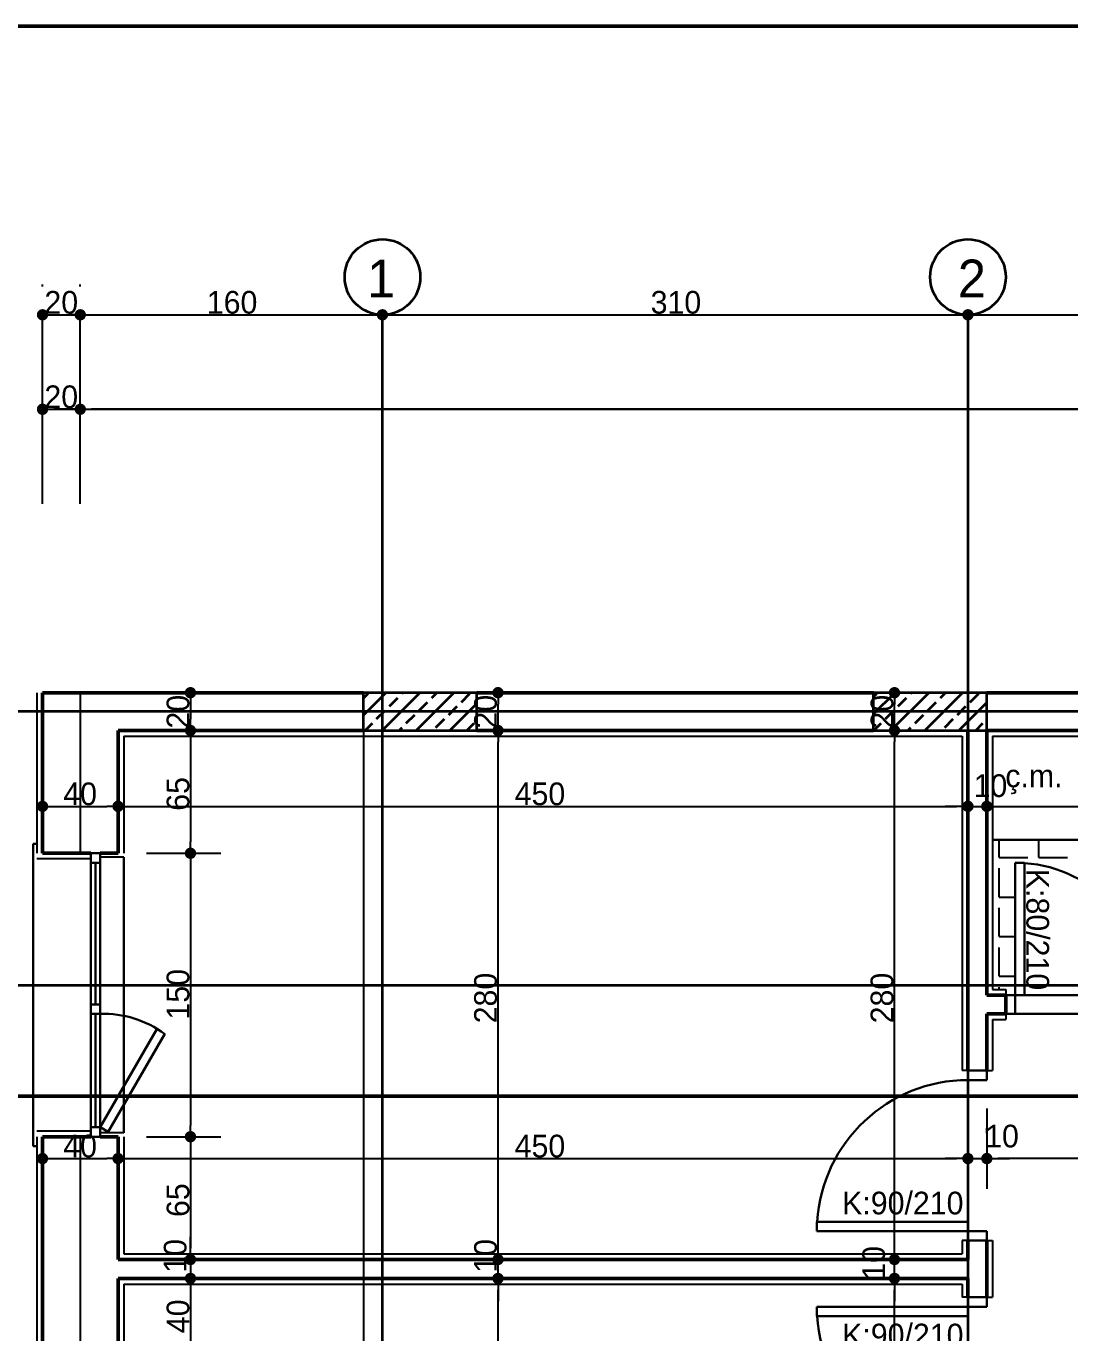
# Model space of a CAD drawing. Header units: millimetres. Extents: x 9537.41 to 9541.95, y -1431.78 to -1431.38.
# Drawn here: x 9538.7914 to 9538.9019, y -1431.5145 to -1431.3761 of the extents above; entities that cross this region are included whole.
import ezdxf

# ---------------------------------------------------------------- set-up
doc = ezdxf.new("R2010")
doc.units = ezdxf.units.MM
for name, pattern in [('ACAD_ISO02W100', [15, 12, -3]), ('ACAD_ISO03W100', [30, 12, -18]), ('ACAD_ISO04W100', [30, 24, -3, 0, -3]), ('ACAD_ISO06W100', [36, 24, -3, 0, -3, 0, -3, 0, -3])]:
    doc.linetypes.add(name, pattern=pattern)
for name, color, linetype, lineweight in [('aks', 6, 'Continuous', 35), ('duvar', 214, 'Continuous', 50), ('kapı-pencere', 140, 'Continuous', 30), ('karo', 206, 'Continuous', 25), ('kesit', 3, 'Continuous', 50), ('kolon', 6, 'Continuous', 35), ('lvb.mut.', 203, 'Continuous', 30), ('sıva', 203, 'Continuous', 25), ('yazı', 161, 'Continuous', 35), ('ölçü', 4, 'Continuous', 25)]:
    doc.layers.add(name, color=color, linetype=linetype, lineweight=lineweight)

msp = doc.modelspace()

# ---------------------------------------------------------------- linework, layer by layer
at = {"color": 0, "linetype": 'ByBlock', "lineweight": -2}
for p, q in [((9538.793751608944, -1431.406689333453), (9538.794351608944, -1431.406689333453)), ((9538.796551608944, -1431.406689333453), (9538.795951608945, -1431.406689333453)), ((9538.797751608945, -1431.406689333453), (9538.798351608944, -1431.406689333453)), ((9538.828551608944, -1431.406689333453), (9538.827951608944, -1431.406689333453)), ((9538.829751608944, -1431.406689333453), (9538.830351608944, -1431.406689333453)), ((9538.890551608943, -1431.406689333453), (9538.889951608944, -1431.406689333453)), ((9538.891751608944, -1431.406689333453), (9538.892351608943, -1431.406689333453)), ((9538.793751608944, -1431.416689333453), (9538.794351608944, -1431.416689333453)), ((9538.796551608944, -1431.416689333453), (9538.795951608945, -1431.416689333453)), ((9538.797751608945, -1431.416689333453), (9538.798351608944, -1431.416689333453)), ((9538.80882121777, -1431.447289333453), (9538.80882121777, -1431.447889333453)), ((9538.84138721066, -1431.447289333453), (9538.84138721066, -1431.447889333453)), ((9538.883372308328, -1431.447289333453), (9538.883372308328, -1431.447889333453)), ((9538.80882121777, -1431.450089333453), (9538.80882121777, -1431.449489333453)), ((9538.84138721066, -1431.450089333453), (9538.84138721066, -1431.449489333453)), ((9538.883372308328, -1431.450089333453), (9538.883372308328, -1431.449489333453)), ((9538.80882121777, -1431.451289333453), (9538.80882121777, -1431.451889333453)), ((9538.84138721066, -1431.451289333453), (9538.84138721066, -1431.451889333453)), ((9538.883372308328, -1431.451289333453), (9538.883372308328, -1431.451889333453)), ((9538.793751608944, -1431.458718633632), (9538.794351608944, -1431.458718633632)), ((9538.800551608943, -1431.458718633632), (9538.799951608944, -1431.458718633632)), ((9538.801751608944, -1431.458718633632), (9538.802351608943, -1431.458718633632)), ((9538.890551608943, -1431.458718633632), (9538.889951608944, -1431.458718633632)), ((9538.890551608943, -1431.458718633632), (9538.889951608944, -1431.458718633632)), ((9538.893751608945, -1431.458718633632), (9538.894351608944, -1431.458718633632)), ((9538.893751608945, -1431.458718633632), (9538.894351608944, -1431.458718633632)), ((9538.80882121777, -1431.463089333453), (9538.80882121777, -1431.462489333453)), ((9538.80882121777, -1431.464289333453), (9538.80882121777, -1431.464889333453)), ((9538.80882121777, -1431.493089333453), (9538.80882121777, -1431.492489333453)), ((9538.80882121777, -1431.494289333453), (9538.80882121777, -1431.494889333453)), ((9538.793751608944, -1431.496002336719), (9538.794351608944, -1431.496002336719)), ((9538.800551608943, -1431.496002336719), (9538.799951608944, -1431.496002336719)), ((9538.801751608944, -1431.496002336719), (9538.802351608943, -1431.496002336719)), ((9538.890551608943, -1431.496002336719), (9538.889951608944, -1431.496002336719)), ((9538.890551608943, -1431.496002336719), (9538.889951608944, -1431.496002336719)), ((9538.893751608945, -1431.496002336719), (9538.894351608944, -1431.496002336719)), ((9538.893751608945, -1431.496002336719), (9538.894351608944, -1431.496002336719)), ((9538.80882121777, -1431.506089333453), (9538.80882121777, -1431.505489333453)), ((9538.80882121777, -1431.506089333453), (9538.80882121777, -1431.505489333453)), ((9538.84138721066, -1431.506089333453), (9538.84138721066, -1431.505489333453)), ((9538.84138721066, -1431.506089333453), (9538.84138721066, -1431.505489333453)), ((9538.883372308328, -1431.506089333453), (9538.883372308328, -1431.505489333453)), ((9538.883372308328, -1431.506089333453), (9538.883372308328, -1431.505489333453)), ((9538.80882121777, -1431.509289333453), (9538.80882121777, -1431.509889333453)), ((9538.80882121777, -1431.509289333453), (9538.80882121777, -1431.509889333453)), ((9538.84138721066, -1431.509289333453), (9538.84138721066, -1431.509889333453)), ((9538.84138721066, -1431.509289333453), (9538.84138721066, -1431.509889333453)), ((9538.883372308328, -1431.509289333453), (9538.883372308328, -1431.509889333453)), ((9538.883372308328, -1431.509289333453), (9538.883372308328, -1431.509889333453))]:
    msp.add_line(p, q, dxfattribs=at)
at = {"color": 0, "linetype": 'ByBlock', "const_width": 0.0006000000000000001}
for points in [[(9538.793451608944, -1431.406689333453, 1), (9538.792851608943, -1431.406689333453, 1)], [(9538.797451608943, -1431.406689333453, 1), (9538.796851608944, -1431.406689333453, 1)], [(9538.796851608944, -1431.406689333453, 1), (9538.797451608943, -1431.406689333453, 1)], [(9538.829451608945, -1431.406689333453, 1), (9538.828851608943, -1431.406689333453, 1)], [(9538.828851608943, -1431.406689333453, 1), (9538.829451608945, -1431.406689333453, 1)], [(9538.891451608944, -1431.406689333453, 1), (9538.890851608943, -1431.406689333453, 1)], [(9538.890851608943, -1431.406689333453, 1), (9538.891451608944, -1431.406689333453, 1)], [(9538.793451608944, -1431.416689333453, 1), (9538.792851608943, -1431.416689333453, 1)], [(9538.796851608944, -1431.416689333453, 1), (9538.797451608943, -1431.416689333453, 1)], [(9538.797451608943, -1431.416689333453, 1), (9538.796851608944, -1431.416689333453, 1)], [(9538.80882121777, -1431.446989333453, 1), (9538.80882121777, -1431.446389333453, 1)], [(9538.84138721066, -1431.446989333453, 1), (9538.84138721066, -1431.446389333453, 1)], [(9538.883372308328, -1431.446989333453, 1), (9538.883372308328, -1431.446389333453, 1)], [(9538.80882121777, -1431.450989333453, 1), (9538.80882121777, -1431.450389333453, 1)], [(9538.80882121777, -1431.450389333453, 1), (9538.80882121777, -1431.450989333453, 1)], [(9538.84138721066, -1431.450389333453, 1), (9538.84138721066, -1431.450989333453, 1)], [(9538.84138721066, -1431.450989333453, 1), (9538.84138721066, -1431.450389333453, 1)], [(9538.883372308328, -1431.450389333453, 1), (9538.883372308328, -1431.450989333453, 1)], [(9538.883372308328, -1431.450989333453, 1), (9538.883372308328, -1431.450389333453, 1)], [(9538.793451608944, -1431.458718633632, 1), (9538.792851608943, -1431.458718633632, 1)], [(9538.801451608944, -1431.458718633632, 1), (9538.800851608945, -1431.458718633632, 1)], [(9538.800851608945, -1431.458718633632, 1), (9538.801451608944, -1431.458718633632, 1)], [(9538.890851608943, -1431.458718633632, 1), (9538.891451608944, -1431.458718633632, 1)], [(9538.890851608943, -1431.458718633632, 1), (9538.891451608944, -1431.458718633632, 1)], [(9538.893451608945, -1431.458718633632, 1), (9538.892851608944, -1431.458718633632, 1)], [(9538.893451608945, -1431.458718633632, 1), (9538.892851608944, -1431.458718633632, 1)], [(9538.80882121777, -1431.463989333453, 1), (9538.80882121777, -1431.463389333453, 1)], [(9538.80882121777, -1431.463389333453, 1), (9538.80882121777, -1431.463989333453, 1)], [(9538.80882121777, -1431.493989333453, 1), (9538.80882121777, -1431.493389333453, 1)], [(9538.80882121777, -1431.493389333453, 1), (9538.80882121777, -1431.493989333453, 1)], [(9538.793451608944, -1431.496002336719, 1), (9538.792851608943, -1431.496002336719, 1)], [(9538.801451608944, -1431.496002336719, 1), (9538.800851608945, -1431.496002336719, 1)], [(9538.800851608945, -1431.496002336719, 1), (9538.801451608944, -1431.496002336719, 1)], [(9538.890851608943, -1431.496002336719, 1), (9538.891451608944, -1431.496002336719, 1)], [(9538.890851608943, -1431.496002336719, 1), (9538.891451608944, -1431.496002336719, 1)], [(9538.893451608945, -1431.496002336719, 1), (9538.892851608944, -1431.496002336719, 1)], [(9538.893451608945, -1431.496002336719, 1), (9538.892851608944, -1431.496002336719, 1)], [(9538.80882121777, -1431.506389333453, 1), (9538.80882121777, -1431.506989333453, 1)], [(9538.80882121777, -1431.506389333453, 1), (9538.80882121777, -1431.506989333453, 1)], [(9538.84138721066, -1431.506389333453, 1), (9538.84138721066, -1431.506989333453, 1)], [(9538.84138721066, -1431.506389333453, 1), (9538.84138721066, -1431.506989333453, 1)], [(9538.883372308328, -1431.506389333453, 1), (9538.883372308328, -1431.506989333453, 1)], [(9538.883372308328, -1431.506389333453, 1), (9538.883372308328, -1431.506989333453, 1)], [(9538.80882121777, -1431.508989333453, 1), (9538.80882121777, -1431.508389333453, 1)], [(9538.80882121777, -1431.508989333453, 1), (9538.80882121777, -1431.508389333453, 1)], [(9538.84138721066, -1431.508989333453, 1), (9538.84138721066, -1431.508389333453, 1)], [(9538.84138721066, -1431.508989333453, 1), (9538.84138721066, -1431.508389333453, 1)], [(9538.883372308328, -1431.508989333453, 1), (9538.883372308328, -1431.508389333453, 1)], [(9538.883372308328, -1431.508989333453, 1), (9538.883372308328, -1431.508389333453, 1)]]:
    msp.add_lwpolyline(points, format="xyb", close=True, dxfattribs=at)
at = {"layer": 'aks', "linetype": 'ACAD_ISO06W100'}
for p, q in [((9538.829151608945, -1431.684689333453), (9538.829151608945, -1431.406689333453)), ((9538.891151608945, -1431.406689333453), (9538.891151608945, -1431.684689333453)), ((9539.291151608944, -1431.448689333453), (9538.719151608944, -1431.448689333453)), ((9539.291151608944, -1431.477689333453), (9538.719151608944, -1431.477689333453))]:
    msp.add_line(p, q, dxfattribs=at)
at = {"layer": 'duvar'}
for p, q in [((9538.687504874286, -1431.376132301478), (9539.323946646715, -1431.376132301478)), ((9538.793151608945, -1431.446689333453), (9538.793151608945, -1431.463689333453)), ((9538.793151608945, -1431.446689333453), (9538.827151608944, -1431.446689333453)), ((9538.839151608943, -1431.446689333453), (9538.881151608944, -1431.446689333453)), ((9538.893151608943, -1431.446689333453), (9538.956151608943, -1431.446689333453)), ((9538.801151608945, -1431.450689333453), (9538.827151608944, -1431.450689333453)), ((9538.801151608945, -1431.450689333453), (9538.801151608945, -1431.463689333453)), ((9538.839151608943, -1431.450689333453), (9538.881151608944, -1431.450689333453)), ((9538.891151608945, -1431.450689333453), (9538.891151608945, -1431.486689333453)), ((9538.893151608943, -1431.450689333453), (9538.929151608943, -1431.450689333453)), ((9538.893151608943, -1431.450689333453), (9538.893151608943, -1431.478689333453)), ((9538.798251608943, -1431.463689333453), (9538.793151608945, -1431.463689333453)), ((9538.799251608943, -1431.463689333453), (9538.801151608945, -1431.463689333453)), ((9538.893151608943, -1431.478689333453), (9538.895151608944, -1431.478689333453)), ((9538.895151608944, -1431.478689333453), (9538.895151608944, -1431.480689333453)), ((9538.893151608943, -1431.480689333453), (9538.893151608943, -1431.486689333453)), ((9538.893151608943, -1431.480689333453), (9538.895151608944, -1431.480689333453)), ((9538.798251608943, -1431.493689333453), (9538.793151608945, -1431.493689333453)), ((9538.793151608945, -1431.493689333453), (9538.793151608945, -1431.516689333453)), ((9538.801151608945, -1431.493689333453), (9538.799251608943, -1431.493689333453)), ((9538.801151608945, -1431.493689333453), (9538.801151608945, -1431.506689333453)), ((9538.891151608945, -1431.504689333453), (9538.891151608945, -1431.506689333453)), ((9538.893151608943, -1431.504689333453), (9538.893151608943, -1431.510689333453)), ((9538.801151608945, -1431.506689333453), (9538.891151608945, -1431.506689333453)), ((9538.801151608945, -1431.508689333453), (9538.801151608945, -1431.516689333453)), ((9538.801151608945, -1431.508689333453), (9538.891151608945, -1431.508689333453)), ((9538.891151608945, -1431.508689333453), (9538.891151608945, -1431.510689333453))]:
    msp.add_line(p, q, dxfattribs=at)
at = {"layer": 'kapı-pencere'}
for p, q in [((9538.792551608944, -1431.462689333453), (9538.792151608945, -1431.462689333453)), ((9538.792151608945, -1431.494689333453), (9538.792151608945, -1431.462689333453)), ((9538.799251608943, -1431.463689333453), (9538.798251608943, -1431.463689333453)), ((9538.798251608943, -1431.463689333453), (9538.798251608943, -1431.464689333453)), ((9538.798251608943, -1431.479689333453), (9538.798251608943, -1431.463689333453)), ((9538.798251608943, -1431.464689333453), (9538.799251608943, -1431.464689333453)), ((9538.798751608943, -1431.464689333453), (9538.798751608943, -1431.479689333453)), ((9538.799251608943, -1431.464689333453), (9538.799251608943, -1431.463689333453)), ((9538.799251608943, -1431.463689333453), (9538.799251608943, -1431.479689333453)), ((9538.801751608944, -1431.493289333453), (9538.801751608944, -1431.464089333453)), ((9538.897151608944, -1431.464689333453), (9538.896151608944, -1431.464689333453)), ((9538.896151608944, -1431.464689333453), (9538.896151608944, -1431.478689333453)), ((9538.897151608944, -1431.478689333453), (9538.897151608944, -1431.464689333453)), ((9538.799251608943, -1431.479689333453), (9538.798251608943, -1431.479689333453)), ((9538.798251608943, -1431.479689333453), (9538.798251608943, -1431.480689333453)), ((9538.799251608943, -1431.480689333453), (9538.799251608943, -1431.479689333453)), ((9538.895151608944, -1431.478689333453), (9538.895151608944, -1431.480689333453)), ((9538.896151608944, -1431.478689333453), (9538.895151608944, -1431.478689333453)), ((9538.895151608944, -1431.478689333453), (9538.895151608944, -1431.480689333453)), ((9538.897151608944, -1431.478689333453), (9538.896151608944, -1431.478689333453)), ((9538.896151608944, -1431.480689333453), (9538.896151608944, -1431.478689333453)), ((9538.896151608944, -1431.478689333453), (9538.897151608944, -1431.478689333453)), ((9538.897151608944, -1431.478689333453), (9538.910151608945, -1431.478689333453)), ((9538.798251608943, -1431.480689333453), (9538.799251608943, -1431.480689333453)), ((9538.798251608943, -1431.492689333453), (9538.798251608943, -1431.480689333453)), ((9538.798751608943, -1431.480689333453), (9538.798751608943, -1431.492689333453)), ((9538.799251608943, -1431.480689333453), (9538.799251608943, -1431.492689333453)), ((9538.895151608944, -1431.480689333453), (9538.896151608944, -1431.480689333453)), ((9538.895151608944, -1431.480689333453), (9538.896151608944, -1431.480689333453)), ((9538.896151608944, -1431.480689333453), (9538.910151608945, -1431.480689333453)), ((9538.893151608943, -1431.486689333453), (9538.891151608945, -1431.486689333453)), ((9538.891151608945, -1431.486689333453), (9538.891151608945, -1431.487689333453)), ((9538.893151608943, -1431.487689333453), (9538.893151608943, -1431.486689333453)), ((9538.891151608945, -1431.487689333453), (9538.893151608943, -1431.487689333453)), ((9538.799251608943, -1431.492689333453), (9538.798251608943, -1431.492689333453)), ((9538.798251608943, -1431.492689333453), (9538.798251608943, -1431.493689333453)), ((9538.798251608943, -1431.493689333453), (9538.799251608943, -1431.493689333453)), ((9538.799251608943, -1431.493689333453), (9538.799251608943, -1431.492689333453)), ((9538.792551608944, -1431.494689333453), (9538.792151608945, -1431.494689333453)), ((9538.891151608945, -1431.502689333453), (9538.875151608943, -1431.502689333453)), ((9538.875151608943, -1431.502689333453), (9538.875151608943, -1431.503689333453)), ((9538.891151608945, -1431.503689333453), (9538.891151608945, -1431.502689333453)), ((9538.875151608943, -1431.503689333453), (9538.891151608945, -1431.503689333453)), ((9538.893151608943, -1431.503689333453), (9538.891151608945, -1431.503689333453)), ((9538.891151608945, -1431.503689333453), (9538.891151608945, -1431.504689333453)), ((9538.891151608945, -1431.504689333453), (9538.893151608943, -1431.504689333453)), ((9538.893151608943, -1431.504689333453), (9538.893151608943, -1431.503689333453)), ((9538.875151608943, -1431.511689333453), (9538.891151608945, -1431.511689333453)), ((9538.875151608943, -1431.512689333453), (9538.875151608943, -1431.511689333453)), ((9538.891151608945, -1431.510689333453), (9538.893151608943, -1431.510689333453)), ((9538.891151608945, -1431.511689333453), (9538.891151608945, -1431.510689333453)), ((9538.891151608945, -1431.511689333453), (9538.891151608945, -1431.512689333453)), ((9538.893151608943, -1431.511689333453), (9538.891151608945, -1431.511689333453)), ((9538.893151608943, -1431.510689333453), (9538.893151608943, -1431.511689333453)), ((9538.891151608945, -1431.512689333453), (9538.875151608943, -1431.512689333453))]:
    msp.add_line(p, q, dxfattribs=at)
at = {"layer": 'kapı-pencere', "linetype": 'ACAD_ISO02W100'}
for p, q in [((9538.799251608943, -1431.492689333453), (9538.805251608945, -1431.482297028608)), ((9538.806117634347, -1431.482797028608), (9538.800117634348, -1431.493189333453)), ((9538.800117634348, -1431.493189333453), (9538.799251608943, -1431.492689333453))]:
    msp.add_line(p, q, dxfattribs=at)
at = {"layer": 'kapı-pencere'}
for centre, radius, start, end in [((9538.896151608944, -1431.478689333453), 0.014, 0, 85.90395649116874), ((9538.891151608945, -1431.503689333453), 0.016, 90, 176.4166783174569), ((9538.891151608945, -1431.511689333453), 0.016, 183.5833216825431, 270)]:
    msp.add_arc(centre, radius, start, end, dxfattribs=at)
at = {"layer": 'kapı-pencere', "linetype": 'ACAD_ISO02W100'}
msp.add_arc((9538.79964963505, -1431.491448268697), 0.01076629520126335, 53.19432117699767, 92.11868719867583, dxfattribs=at)
at = {"layer": 'karo'}
for p, q in [((9538.894458435938, -1431.464131876783), (9538.894458435938, -1431.462277454425)), ((9538.898649435938, -1431.464131876783), (9538.898649435938, -1431.462277454425)), ((9538.894458435938, -1431.464131876783), (9538.897506435938, -1431.464131876783)), ((9538.898649435938, -1431.464131876783), (9538.901697435938, -1431.464131876783)), ((9538.894458435938, -1431.468322876783), (9538.894458435938, -1431.465274876783)), ((9538.894458435938, -1431.468322876783), (9538.896151608944, -1431.468322876783)), ((9538.894458435938, -1431.472513876783), (9538.894458435938, -1431.469465876783)), ((9538.894458435938, -1431.472513876783), (9538.896151608944, -1431.472513876783)), ((9538.894458435938, -1431.476704876783), (9538.894458435938, -1431.473656876783)), ((9538.894458435938, -1431.476704876783), (9538.896151608944, -1431.476704876783)), ((9538.894458435938, -1431.478089333453), (9538.894458435938, -1431.477847876783))]:
    msp.add_line(p, q, dxfattribs=at)
at = {"layer": 'kesit', "linetype": 'ACAD_ISO04W100'}
msp.add_line((9538.771432267456, -1431.489415038047), (9539.240706279332, -1431.489415038047), dxfattribs=at)
at = {"layer": 'kolon'}
for p, q in [((9538.839151608943, -1431.446689333453), (9538.827151608944, -1431.446689333453)), ((9538.827151608944, -1431.450689333453), (9538.827151608944, -1431.446689333453)), ((9538.827151608944, -1431.449057784134), (9538.829520059626, -1431.446689333453)), ((9538.829112162073, -1431.450689333453), (9538.833112162074, -1431.446689333453)), ((9538.831227485045, -1431.446777959258), (9538.831316110849, -1431.446689333453)), ((9538.832704264521, -1431.450689333453), (9538.836704264522, -1431.446689333453)), ((9538.834370574687, -1431.447226972064), (9538.834908213297, -1431.446689333453)), ((9538.839151608943, -1431.450689333453), (9538.839151608943, -1431.446689333453)), ((9538.893151608943, -1431.446689333453), (9538.881151608944, -1431.446689333453)), ((9538.881151608944, -1431.450689333453), (9538.881151608944, -1431.446689333453)), ((9538.881151608944, -1431.448939320861), (9538.883401596351, -1431.446689333453)), ((9538.8829936988, -1431.450689333453), (9538.8869936988, -1431.446689333453)), ((9538.88510902177, -1431.446777959258), (9538.885197647576, -1431.446689333453)), ((9538.886585801249, -1431.450689333453), (9538.890585801248, -1431.446689333453)), ((9538.888252111414, -1431.447226972064), (9538.888789750024, -1431.446689333453)), ((9538.893151608943, -1431.450689333453), (9538.893151608943, -1431.446689333453)), ((9538.827151608944, -1431.44726173291), (9538.827635382597, -1431.446777959258)), ((9538.829880446627, -1431.448124997676), (9538.830778472238, -1431.447226972064)), ((9538.833023536268, -1431.448574010482), (9538.833921561882, -1431.44767598487)), ((9538.836166625912, -1431.449023023288), (9538.837064651523, -1431.448124997676)), ((9538.83629636697, -1431.450689333453), (9538.839151608943, -1431.44783409148)), ((9538.83751366433, -1431.44767598487), (9538.838411689941, -1431.446777959258)), ((9538.881151608944, -1431.447143269636), (9538.881516919322, -1431.446777959258)), ((9538.883761983352, -1431.448124997676), (9538.884660008966, -1431.447226972064)), ((9538.886905072995, -1431.448574010482), (9538.887803098607, -1431.44767598487)), ((9538.890048162637, -1431.449023023288), (9538.89094618825, -1431.448124997676)), ((9538.890177903697, -1431.450689333453), (9538.893151608943, -1431.447715628206)), ((9538.891395201055, -1431.44767598487), (9538.892293226667, -1431.446777959258)), ((9538.828533408208, -1431.449472036094), (9538.82943143382, -1431.448574010482)), ((9538.83167649785, -1431.4499210489), (9538.832574523463, -1431.449023023288)), ((9538.834819587493, -1431.450370061707), (9538.835717613105, -1431.449472036094)), ((9538.882414944934, -1431.449472036094), (9538.883312970547, -1431.448574010482)), ((9538.885558034577, -1431.4499210489), (9538.886456060189, -1431.449023023288)), ((9538.888701124219, -1431.450370061707), (9538.889599149832, -1431.449472036094)), ((9538.827151608944, -1431.450689333453), (9538.839151608943, -1431.450689333453)), ((9538.82731611085, -1431.450689333453), (9538.828084395402, -1431.4499210489)), ((9538.830908213298, -1431.450689333453), (9538.831227485045, -1431.450370061707)), ((9538.838092418195, -1431.450689333453), (9538.838860702748, -1431.4499210489)), ((9538.881151608944, -1431.450689333453), (9538.893151608943, -1431.450689333453)), ((9538.881197647575, -1431.450689333453), (9538.881965932129, -1431.4499210489)), ((9538.884789750024, -1431.450689333453), (9538.88510902177, -1431.450370061707)), ((9538.89197395492, -1431.450689333453), (9538.892742239474, -1431.4499210489))]:
    msp.add_line(p, q, dxfattribs=at)
for centre in [(9538.829151608945, -1431.402689333453), (9538.891151608945, -1431.402689333453)]:
    msp.add_circle(centre, 0.004, dxfattribs=at)
at = {"layer": 'lvb.mut.'}
msp.add_line((9538.893751608945, -1431.462277454425), (9538.914063654376, -1431.462277454425), dxfattribs=at)
at = {"layer": 'sıva'}
for p, q in [((9538.792551608944, -1431.446689333453), (9538.792551608944, -1431.463689333453)), ((9538.801751608944, -1431.451289333453), (9538.801751608944, -1431.463689333453)), ((9538.801751608944, -1431.451289333453), (9538.890551608943, -1431.451289333453)), ((9538.890551608943, -1431.451289333453), (9538.890551608943, -1431.486689333453)), ((9538.893751608945, -1431.451289333453), (9538.893751608945, -1431.478089333453)), ((9538.893751608945, -1431.451289333453), (9538.928551608944, -1431.451289333453)), ((9538.798251608943, -1431.464289333453), (9538.792551608944, -1431.464289333453)), ((9538.801751608944, -1431.464089333453), (9538.799251608943, -1431.464089333453)), ((9538.893751608945, -1431.478089333453), (9538.895151608944, -1431.478089333453)), ((9538.895151608944, -1431.478089333453), (9538.895151608944, -1431.478689333453)), ((9538.893751608945, -1431.481289333453), (9538.893751608945, -1431.486689333453)), ((9538.893751608945, -1431.481289333453), (9538.895151608944, -1431.481289333453)), ((9538.895151608944, -1431.480689333453), (9538.895151608944, -1431.481289333453)), ((9538.891151608945, -1431.486689333453), (9538.890551608943, -1431.486689333453)), ((9538.893151608943, -1431.486689333453), (9538.893751608945, -1431.486689333453)), ((9538.798251608943, -1431.493089333453), (9538.792551608944, -1431.493089333453)), ((9538.792551608944, -1431.493689333453), (9538.792551608944, -1431.516689333453)), ((9538.801751608944, -1431.493289333453), (9538.799251608943, -1431.493289333453)), ((9538.801751608944, -1431.493689333453), (9538.801751608944, -1431.506089333453)), ((9538.891151608945, -1431.504689333453), (9538.890551608943, -1431.504689333453)), ((9538.890551608943, -1431.504689333453), (9538.890551608943, -1431.506089333453)), ((9538.893151608943, -1431.504689333453), (9538.893751608945, -1431.504689333453)), ((9538.893751608945, -1431.504689333453), (9538.893751608945, -1431.510689333453)), ((9538.801751608944, -1431.506089333453), (9538.890551608943, -1431.506089333453)), ((9538.801751608944, -1431.509289333453), (9538.890551608943, -1431.509289333453)), ((9538.801751608944, -1431.509289333453), (9538.801751608944, -1431.516689333453)), ((9538.890551608943, -1431.509289333453), (9538.890551608943, -1431.510689333453)), ((9538.891151608945, -1431.510689333453), (9538.890551608943, -1431.510689333453)), ((9538.893151608943, -1431.510689333453), (9538.893751608945, -1431.510689333453))]:
    msp.add_line(p, q, dxfattribs=at)
at = {"layer": 'sıva', "linetype": 'ACAD_ISO03W100'}
for p, q in [((9538.797151608944, -1431.446689333453), (9538.797151608944, -1431.463689333453)), ((9538.827151608944, -1431.450689333453), (9538.827151608944, -1431.568689333453)), ((9538.797151608944, -1431.493689333453), (9538.797151608944, -1431.516689333453))]:
    msp.add_line(p, q, dxfattribs=at)
at = {"layer": 'ölçü'}
for p, q in [((9538.793151608945, -1431.403689333453), (9538.793151608945, -1431.403489333453)), ((9538.797151608944, -1431.403689333453), (9538.797151608944, -1431.403489333453)), ((9538.797151608944, -1431.403689333453), (9538.797151608944, -1431.403489333453)), ((9538.829151608945, -1431.403689333453), (9538.829151608945, -1431.403489333453)), ((9538.829151608945, -1431.403689333453), (9538.829151608945, -1431.403489333453)), ((9538.891151608945, -1431.403689333453), (9538.891151608945, -1431.403489333453)), ((9538.891151608945, -1431.403689333453), (9538.891151608945, -1431.403489333453)), ((9538.793151608945, -1431.406689333453), (9539.217151608944, -1431.406689333453)), ((9538.793151608945, -1431.426689333453), (9538.793151608945, -1431.406689333453)), ((9538.794351608944, -1431.406689333453), (9538.795951608945, -1431.406689333453)), ((9538.797151608944, -1431.426689333453), (9538.797151608944, -1431.406689333453)), ((9538.798351608944, -1431.406689333453), (9538.827951608944, -1431.406689333453)), ((9538.830351608944, -1431.406689333453), (9538.889951608944, -1431.406689333453)), ((9538.892351608943, -1431.406689333453), (9538.941951608944, -1431.406689333453)), ((9538.793151608945, -1431.413689333453), (9538.793151608945, -1431.413489333453)), ((9538.797151608944, -1431.413689333453), (9538.797151608944, -1431.413489333453)), ((9538.797151608944, -1431.413689333453), (9538.797151608944, -1431.413489333453)), ((9538.793151608945, -1431.416689333453), (9539.217151608944, -1431.416689333453)), ((9538.795951608945, -1431.416689333453), (9538.794351608944, -1431.416689333453)), ((9539.211951608944, -1431.416689333453), (9538.798351608944, -1431.416689333453)), ((9538.80582121777, -1431.446689333453), (9538.805621217769, -1431.446689333453)), ((9538.84438721066, -1431.446689333453), (9538.844587210659, -1431.446689333453)), ((9538.88040159635, -1431.446689333453), (9538.880172308329, -1431.446689333453)), ((9538.80882121777, -1431.447889333453), (9538.80882121777, -1431.449489333453)), ((9538.84138721066, -1431.449489333453), (9538.84138721066, -1431.447889333453)), ((9538.883372308328, -1431.449489333453), (9538.883372308328, -1431.447889333453)), ((9538.80582121777, -1431.450689333453), (9538.805621217769, -1431.450689333453)), ((9538.80582121777, -1431.450689333453), (9538.805621217769, -1431.450689333453)), ((9538.84438721066, -1431.450689333453), (9538.844587210659, -1431.450689333453)), ((9538.84438721066, -1431.450689333453), (9538.844587210659, -1431.450689333453)), ((9538.88037230833, -1431.450689333453), (9538.880172308329, -1431.450689333453)), ((9538.88037230833, -1431.450689333453), (9538.880172308329, -1431.450689333453)), ((9538.80882121777, -1431.451889333453), (9538.80882121777, -1431.462489333453)), ((9538.84138721066, -1431.505489333453), (9538.84138721066, -1431.451889333453)), ((9538.883372308328, -1431.505489333453), (9538.883372308328, -1431.451889333453)), ((9538.793151608945, -1431.455718633632), (9538.793151608945, -1431.455518633632)), ((9538.801151608945, -1431.455718633632), (9538.801151608945, -1431.455518633632)), ((9538.801151608945, -1431.455718633632), (9538.801151608945, -1431.455518633632)), ((9538.891151608945, -1431.455718633632), (9538.891151608945, -1431.455518633632)), ((9538.891151608945, -1431.455718633632), (9538.891151608945, -1431.455518633632)), ((9538.893151608943, -1431.455718633632), (9538.893151608943, -1431.455518633632)), ((9538.893151608943, -1431.455718633632), (9538.893151608943, -1431.455518633632)), ((9538.794351608944, -1431.458718633632), (9538.799951608944, -1431.458718633632)), ((9538.802351608943, -1431.458718633632), (9538.889951608944, -1431.458718633632)), ((9538.889951608944, -1431.458718633632), (9538.888751608943, -1431.458718633632)), ((9538.891151608945, -1431.458718633632), (9538.893151608943, -1431.458718633632)), ((9538.894351608944, -1431.458718633632), (9538.895551608945, -1431.458718633632)), ((9538.894351608944, -1431.458718633632), (9538.927951608945, -1431.458718633632)), ((9538.804151608943, -1431.463689333453), (9538.81202121777, -1431.463689333453)), ((9538.804151608943, -1431.463689333453), (9538.81202121777, -1431.463689333453)), ((9538.80882121777, -1431.464889333453), (9538.80882121777, -1431.492489333453)), ((9538.893151608943, -1431.490689333453), (9538.893151608943, -1431.499202336719)), ((9538.804151608943, -1431.493689333453), (9538.81202121777, -1431.493689333453)), ((9538.804151608943, -1431.493689333453), (9538.81202121777, -1431.493689333453)), ((9538.891151608945, -1431.493002336719), (9538.891151608945, -1431.492802336719)), ((9538.891151608945, -1431.493002336719), (9538.891151608945, -1431.492802336719)), ((9538.893151608943, -1431.493302336719), (9538.893151608943, -1431.492802336719)), ((9538.80882121777, -1431.494889333453), (9538.80882121777, -1431.505489333453)), ((9538.794351608944, -1431.496002336719), (9538.799951608944, -1431.496002336719)), ((9538.802351608943, -1431.496002336719), (9538.889951608944, -1431.496002336719)), ((9538.889951608944, -1431.496002336719), (9538.888751608943, -1431.496002336719)), ((9538.891151608945, -1431.496002336719), (9538.893151608943, -1431.496002336719)), ((9538.913951608944, -1431.496002336719), (9538.894351608944, -1431.496002336719)), ((9538.894351608944, -1431.496002336719), (9538.895551608945, -1431.496002336719)), ((9538.793151608945, -1431.497891454383), (9538.793151608945, -1431.499202336719)), ((9538.801151608945, -1431.497891454383), (9538.801151608945, -1431.499202336719)), ((9538.801151608945, -1431.497891454383), (9538.801151608945, -1431.499202336719)), ((9538.80882121777, -1431.505489333453), (9538.80882121777, -1431.504289333453)), ((9538.84138721066, -1431.505489333453), (9538.84138721066, -1431.504289333453)), ((9538.883372308328, -1431.505489333453), (9538.883372308328, -1431.504289333453)), ((9538.80582121777, -1431.506689333453), (9538.805621217769, -1431.506689333453)), ((9538.80582121777, -1431.506689333453), (9538.805621217769, -1431.506689333453)), ((9538.80882121777, -1431.506689333453), (9538.80882121777, -1431.508689333453)), ((9538.838387210659, -1431.506689333453), (9538.838187210658, -1431.506689333453)), ((9538.838387210659, -1431.506689333453), (9538.838187210658, -1431.506689333453)), ((9538.84138721066, -1431.508689333453), (9538.84138721066, -1431.506689333453)), ((9538.88037230833, -1431.506689333453), (9538.880172308329, -1431.506689333453)), ((9538.88037230833, -1431.506689333453), (9538.880172308329, -1431.506689333453)), ((9538.883372308328, -1431.508689333453), (9538.883372308328, -1431.506689333453)), ((9538.80582121777, -1431.508689333453), (9538.805621217769, -1431.508689333453)), ((9538.80582121777, -1431.508689333453), (9538.805621217769, -1431.508689333453)), ((9538.838387210659, -1431.508689333453), (9538.838187210658, -1431.508689333453)), ((9538.838387210659, -1431.508689333453), (9538.838187210658, -1431.508689333453)), ((9538.88037230833, -1431.508689333453), (9538.880172308329, -1431.508689333453)), ((9538.88037230833, -1431.508689333453), (9538.880172308329, -1431.508689333453)), ((9538.80882121777, -1431.509889333453), (9538.80882121777, -1431.511089333453)), ((9538.80882121777, -1431.509889333453), (9538.80882121777, -1431.515489333453)), ((9538.84138721066, -1431.567489333453), (9538.84138721066, -1431.509889333453)), ((9538.84138721066, -1431.509889333453), (9538.84138721066, -1431.511089333453)), ((9538.883372308328, -1431.601489333453), (9538.883372308328, -1431.509889333453)), ((9538.883372308328, -1431.509889333453), (9538.883372308328, -1431.511089333453))]:
    msp.add_line(p, q, dxfattribs=at)

# ---------------------------------------------------------------- texts
at = {"layer": 'yazı'}
for s, height, p in [('1', 0.004, (9538.827516366848, -1431.404844834525)), ('2', 0.004, (9538.890081615586, -1431.404844834525)), ('ç.m.', 0.0024, (9538.89511079353, -1431.456694984422)), ('K:90/210', 0.0024, (9538.877831100883, -1431.501909536174)), ('K:90/210', 0.0024, (9538.877831100883, -1431.515881243206))]:
    msp.add_text(s, height=height, dxfattribs=at).set_placement(p)
msp.add_text('K:80/210', height=0.002400000000000001, rotation=270, dxfattribs=at).set_placement((9538.897337825623, -1431.465332580911))
at = {"layer": 'ölçü'}
for s, p in [('20', (9538.793351608943, -1431.406564333453)), ('160', (9538.810551608944, -1431.406564333453)), ('310', (9538.857551608944, -1431.406564333453)), ('20', (9538.793351608943, -1431.416564333453)), ('40', (9538.795351608944, -1431.458593633632)), ('450', (9538.843151608944, -1431.458593633632)), ('10', (9538.891751608944, -1431.457730470789)), ('10', (9538.892972858945, -1431.494820835086)), ('40', (9538.795351608944, -1431.495877336719)), ('450', (9538.843151608944, -1431.495877336719))]:
    msp.add_text(s, height=0.0024, dxfattribs=at).set_placement(p)
for s, p in [('20', (9538.80869621777, -1431.450489333453)), ('20', (9538.841262210659, -1431.450489333453)), ('20', (9538.883247308328, -1431.450489333453)), ('65', (9538.80869621777, -1431.459189333453)), ('150', (9538.80869621777, -1431.481289333453)), ('280', (9538.841262210659, -1431.481689333453)), ('280', (9538.883247308328, -1431.481689333453)), ('65', (9538.80869621777, -1431.502189333453)), ('10', (9538.80839621777, -1431.508089333453)), ('10', (9538.841262210659, -1431.508089333453)), ('10', (9538.882370083093, -1431.508826165883)), ('40', (9538.80869621777, -1431.514489333453))]:
    msp.add_text(s, height=0.0024, rotation=90, dxfattribs=at).set_placement(p)

doc.saveas('drawing.dxf')
